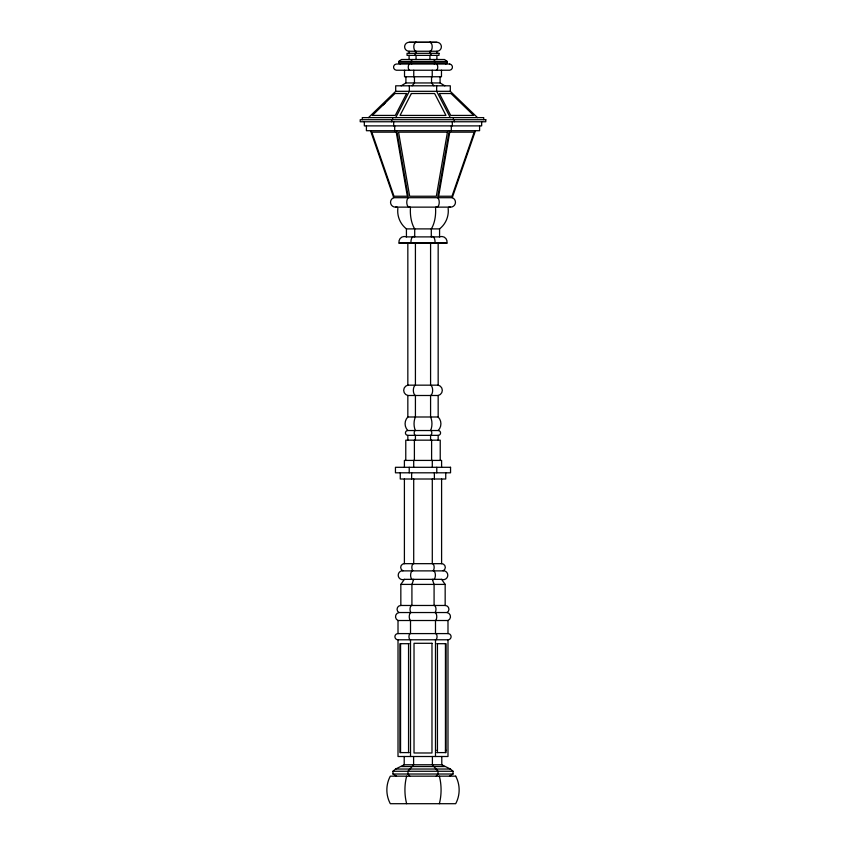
<?xml version="1.0" encoding="UTF-8"?>
<svg xmlns="http://www.w3.org/2000/svg" width="846" height="846" viewBox="0 0 846 846"><rect width="100%" height="100%" fill="white"/><g stroke="black" fill="none" stroke-linecap="round" stroke-linejoin="round"><path stroke-width="1.27" d="M434.939 243.373L434.971 243.109A5.425 2.707 -90 0 0 434.072 237.758A5.425 2.707 -90 0 0 431.291 236.891L431.291 228.896A22.8 11.4 -90 0 0 435.574 208.338M449.226 130.707L437.625 197.7A4.865 2.432 -90 0 1 439.095 203.886A4.865 2.432 -90 0 1 436.018 206.879M446.942 243.109L399.058 243.109A5.425 5.425 0 0 1 406.429 236.891L439.571 236.891A5.425 5.425 0 0 1 446.942 243.109L399.058 243.109M449.036 206.879A4.865 4.865 0 0 0 455.19 203.886A4.865 4.865 0 0 0 452.25 197.7L475.463 130.707M395.738 117.626L409.348 91.315L409.348 85.806M398.011 633.591L447.989 633.591A3.098 3.098 0 0 1 451.087 636.689A3.098 3.098 0 0 1 447.989 639.788L447.989 756.504L398.011 756.504L398.011 639.788A3.098 3.098 0 0 1 394.913 636.689A3.098 3.098 0 0 1 398.011 633.591L398.011 620.509A4.198 4.198 0 0 1 398.942 612.536A3.786 3.786 0 0 1 400.835 605.472L400.835 584.406L404.399 579.341L441.601 579.341A4.473 4.473 0 0 0 447.555 576.644A4.473 4.473 0 0 0 444.478 570.881L401.522 570.881A4.473 4.473 0 0 0 398.445 576.644A4.473 4.473 0 0 0 404.399 579.341M434.305 64.032L435.151 61.472L433.734 59.506M412.266 59.506L410.849 61.472L411.695 64.032M436.25 776.163L438.017 774.016L438.017 771.266L432.401 764.763L432.401 756.504M412.097 85.806L414.455 82.95L414.455 76.753M368.475 117.626L395.695 91.315L450.305 91.315L477.525 117.626M383.101 104.915L384.941 103.138M396.499 776.163L392.978 774.016L392.978 771.266L395.59 769.025L404.208 764.763L441.792 764.763L450.41 769.025L453.022 771.266L453.022 774.016L449.501 776.163M445.609 64.032L447.301 62.847L447.301 61.472L444.478 59.506L401.522 59.506L398.699 61.472L398.699 62.847L400.391 64.032M401.194 85.806L405.911 82.95L440.089 82.95L444.806 85.806M443.05 570.743L443.452 570.585A3.701 3.701 0 0 0 441.601 563.669L441.601 479.005M409.094 42.3L436.906 42.3A4.473 4.473 0 0 1 441.379 46.773A4.473 4.473 0 0 1 436.906 51.246L409.094 51.246A4.473 4.473 0 0 1 404.621 46.773A4.473 4.473 0 0 1 409.094 42.3L436.906 42.3M398.699 61.472L447.301 61.472M398.699 62.847L447.301 62.847M396.964 206.879A4.865 4.865 0 0 1 390.81 203.886A4.865 4.865 0 0 1 393.75 197.7L452.25 197.7M395.611 207.133L450.389 207.133M397.853 208.338A22.8 22.8 0 0 0 406.429 228.896L439.571 228.896A22.8 22.8 0 0 0 448.147 208.338M407.835 430.529A9.697 9.697 0 0 1 407.835 416.993L407.835 395.494A5.288 5.288 0 0 1 407.835 385.163L438.165 385.163A5.288 5.288 0 0 1 438.165 395.494L438.165 416.993A9.697 9.697 0 0 1 438.165 430.529A2.411 2.411 0 0 1 440.565 432.941A2.411 2.411 0 0 1 438.165 435.352L407.835 435.352A2.411 2.411 0 0 1 405.435 432.941A2.411 2.411 0 0 1 407.835 430.529L438.165 430.529M407.835 395.494L438.165 395.494M407.835 416.993L438.165 416.993M402.95 570.743L402.548 570.585A3.701 3.701 0 0 1 404.399 563.669L441.601 563.669M400.835 584.406L445.165 584.406L445.165 605.472A3.786 3.786 0 0 1 447.058 612.536A4.198 4.198 0 0 1 447.989 620.509L447.989 633.591M400.835 605.472L445.165 605.472M398.942 612.536L447.058 612.536M398.011 620.509L447.989 620.509M398.011 639.788L447.989 639.788M409.147 643.69L399.968 643.69L399.968 752.591L409.147 752.591M436.853 643.69L446.032 643.69L446.032 752.591L436.853 752.591M436.853 750.307L437.445 750.307M445.44 750.307L446.032 750.307M401.258 766.539L444.742 766.539M395.59 769.025L450.41 769.025M392.978 771.266L453.022 771.266M392.978 774.016L453.022 774.016M433.903 85.806L431.545 82.95L431.545 76.753M409.75 776.163L407.984 774.016L407.984 771.266L413.599 764.763L413.599 756.504M441.601 579.341L445.165 584.406M450.262 117.626L436.652 91.315L436.652 85.806M370.537 130.707L393.75 197.7M396.774 130.707L408.375 197.7A4.865 2.432 -90 0 0 406.905 203.886A4.865 2.432 -90 0 0 409.982 206.879M411.061 243.373L411.029 243.109A5.425 2.707 -90 0 1 411.928 237.758A5.425 2.707 -90 0 1 414.709 236.891L414.709 228.896A22.8 11.4 90 0 1 410.426 208.338M483.722 119.698L483.722 117.626L362.278 117.626L362.278 119.698M481.66 121.761L481.66 125.885L364.34 125.885L364.34 121.761M479.587 125.885L479.587 130.707L366.413 130.707L366.413 125.885M454.397 119.698L454.397 121.761M453.361 117.626L453.361 119.698M452.324 121.761L452.324 125.885M451.299 125.885L451.299 130.707M450.305 91.315L450.305 85.806L395.695 85.806L395.695 91.315M445.736 472.808L445.736 479.005L400.264 479.005L400.264 472.808M445.44 643.69L445.44 752.591M441.792 756.504L441.792 764.763M441.475 70.229L441.475 76.753L404.525 76.753L404.525 70.229M441.601 467.299L441.601 460.414L404.399 460.414L404.399 467.299M440.227 460.414L440.227 440.163L405.773 440.163L405.773 460.414M440.089 76.753L440.089 82.95M439.571 228.896L439.571 236.891M438.165 243.373L438.165 385.163M438.165 435.352L438.165 440.163M437.445 643.69L437.445 752.591M436.906 51.246L436.906 53.309M436.906 55.381L436.906 59.506M436.779 467.299L436.779 472.808M435.489 756.504L435.489 639.788A3.098 1.544 -90 0 0 437.044 636.689A3.098 1.544 -90 0 0 435.489 633.591L435.489 620.509A4.198 2.104 -90 0 0 436.737 616.184A4.198 2.104 -90 0 0 435.034 612.536A3.786 1.893 -90 0 0 435.912 608.274A3.786 1.893 -90 0 0 434.083 605.472L434.083 584.406L432.295 579.341A4.473 2.242 -90 0 0 435.278 576.644A4.473 2.242 -90 0 0 433.734 570.881L433.226 570.585A3.701 1.851 -90 0 0 434.093 566.418A3.701 1.851 -90 0 0 432.295 563.669L432.295 479.005M434.368 472.808L434.368 479.005M432.295 460.414L432.295 467.299M432.232 70.229L432.232 76.753M431.608 440.163L431.608 460.414M430.984 53.309L430.984 55.381M430.582 243.373L430.582 385.163A5.288 2.644 -90 0 1 432.644 390.334A5.288 2.644 -90 0 1 430.582 395.494L430.582 416.993A9.697 4.843 -90 0 1 430.582 430.529A2.411 1.206 -90 0 1 431.788 432.941A2.411 1.206 -90 0 1 430.582 435.352L430.582 440.163M431.069 42.903A4.473 2.242 -90 0 0 429.948 42.3L429.948 42.448M429.948 53.309L429.948 51.246A4.473 2.242 90 0 0 432.19 46.773A4.473 2.242 90 0 0 429.948 42.3M429.948 55.381L429.948 59.506M414.931 42.903A4.473 2.242 -90 0 1 416.052 42.3L416.052 42.448M416.052 53.309L416.052 51.246A4.473 2.242 90 0 1 413.81 46.773A4.473 2.242 90 0 1 416.052 42.3M416.052 55.381L416.052 59.506M415.418 243.373L415.418 385.163A5.288 2.644 -90 0 0 413.356 390.334A5.288 2.644 -90 0 0 415.418 395.494L415.418 416.993A9.697 4.843 -90 0 0 415.418 430.529A2.411 1.206 -90 0 0 414.212 432.941A2.411 1.206 -90 0 0 415.418 435.352L415.418 440.163M415.016 53.309L415.016 55.381M414.392 440.163L414.392 460.414M413.768 70.229L413.768 76.753M413.705 460.414L413.705 467.299M413.705 479.005L413.705 563.669A3.701 1.851 -90 0 0 411.907 566.418A3.701 1.851 -90 0 0 412.774 570.585L412.266 570.881A4.473 2.242 -90 0 0 410.722 576.644A4.473 2.242 -90 0 0 413.705 579.341L411.917 584.406L411.917 605.472A3.786 1.893 -90 0 0 410.088 608.274A3.786 1.893 -90 0 0 410.966 612.536A4.198 2.104 -90 0 0 409.263 616.184A4.198 2.104 -90 0 0 410.511 620.509L410.511 633.591A3.098 1.544 -90 0 0 408.956 636.689A3.098 1.544 -90 0 0 410.511 639.788L410.511 756.504M411.632 472.808L411.632 479.005M409.221 467.299L409.221 472.808M409.094 51.246L409.094 53.309M409.094 55.381L409.094 59.506M408.555 643.69L408.555 752.591M407.835 243.373L407.835 385.163M407.835 435.352L407.835 440.163M406.429 228.896L406.429 236.891M405.911 76.753L405.911 82.95M404.399 479.005L404.399 563.669M404.208 756.504L404.208 764.763M400.56 643.69L400.56 752.591M394.701 125.885L394.701 130.707M393.676 121.761L393.676 125.885M392.639 117.626L392.639 119.698M391.603 119.698L391.603 121.761M409.633 70.229A3.12 1.555 90 0 1 408.258 67.13A3.12 1.555 90 0 1 409.633 64.032M406.651 803.7A29.25 14.625 -90 0 1 406.651 776.163M436.367 64.032A3.12 1.555 -90 0 1 437.742 67.13A3.12 1.555 -90 0 1 436.367 70.229M439.349 776.163A29.25 14.625 90 0 1 439.349 803.7M447.439 132.166L436.335 196.24L409.665 196.24L398.561 132.166L447.439 132.166M449.744 132.166L438.651 196.24L451.986 196.24L474.183 132.166L449.744 132.166M406.619 93.515L395.294 115.426L372.335 115.426L394.997 93.515L406.619 93.515M411.378 93.515L400.042 115.426L445.958 115.426L434.622 93.515L411.378 93.515M438.968 53.309L407.032 53.309L407.032 55.381L438.968 55.381L438.968 53.309M449.734 64.032L396.266 64.032A3.12 3.12 0 0 0 396.266 70.229L449.734 70.229A3.12 3.12 0 0 0 449.734 64.032M451.003 93.515L439.381 93.515L450.707 115.426L473.665 115.426L451.003 93.515M485.784 119.698L360.216 119.698L360.216 121.761L485.784 121.761L485.784 119.698M396.256 132.166L371.817 132.166L394.014 196.24L407.349 196.24L396.256 132.166M450.548 467.299L395.452 467.299L395.452 472.808L450.548 472.808L450.548 467.299M431.978 643.298L414.022 643.298L414.022 752.982L431.978 752.982L431.978 643.298M455.698 776.163L390.302 776.163A29.25 29.25 0 0 0 390.302 803.7L455.698 803.7A29.25 29.25 0 0 0 455.698 776.163"/></g></svg>
